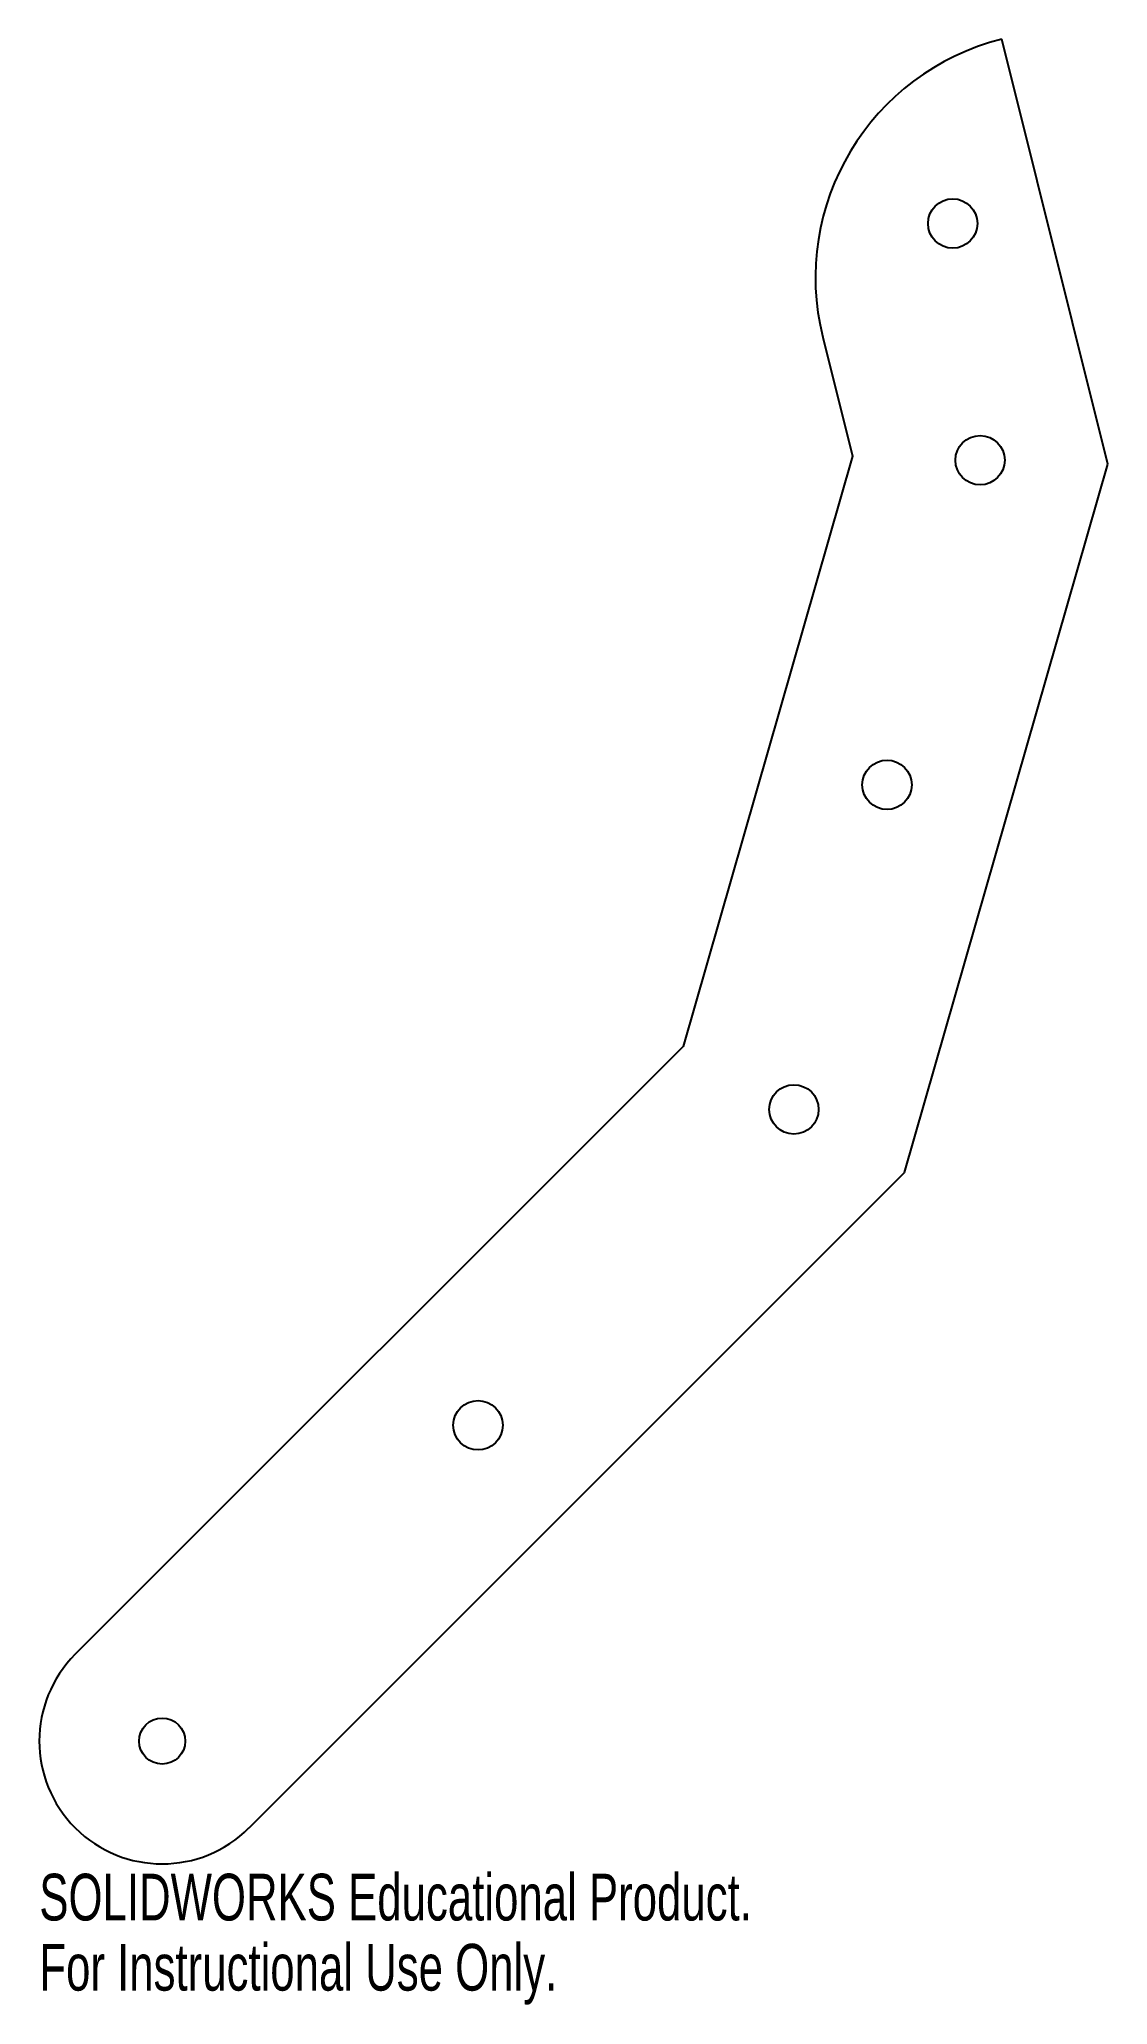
# Model space of a CAD drawing. Header units: inches. Extents: x -0.5 to 3.85, y -0.37 to 7.64.
import ezdxf

# ---------------------------------------------------------------- set-up
doc = ezdxf.new("R2010")
doc.units = ezdxf.units.IN
doc.header["$MEASUREMENT"] = 0
doc.styles.add('SLDTEXTSTYLE0', font='TXT', dxfattribs={"width": 0.7})

msp = doc.modelspace()

# ---------------------------------------------------------------- linework, layer by layer
at = {"color": 7, "linetype": 'Continuous', "lineweight": 25}
for p, q in [((3.8492, 5.906), (3.4178, 7.6361)), ((2.6895, 6.4238), (2.8104, 5.9387)), ((2.8104, 5.9387), (2.1213, 3.5355)), ((3.0223, 3.0223), (3.8492, 5.906)), ((2.1213, 3.5355), (-0.3536, 1.0607)), ((0.3536, 0.3536), (3.0223, 3.0223))]:
    msp.add_line(p, q, dxfattribs=at)
for centre, radius in [((3.2183, 6.8861), 0.1005), ((3.3298, 5.9224), 0.1005), ((2.9508, 4.6006), 0.1005), ((2.5718, 3.2789), 0.1005), ((1.2859, 1.993), 0.1005), ((0, 0.7071), 0.0938)]:
    msp.add_circle(centre, radius, dxfattribs=at)
for centre, radius, start, end in [((3.6597, 6.6658), 1, 104, 194), ((0, 0.7071), 0.5, 135, 315)]:
    msp.add_arc(centre, radius, start, end, dxfattribs=at)

# ---------------------------------------------------------------- texts
at = {"color": 7, "linetype": 'Continuous', "char_height": 0.1903, "attachment_point": 1, "style": 'SLDTEXTSTYLE0'}
for s, insert in [('SOLIDWORKS Educational Product.', (-0.5, 0.167)), ('For Instructional Use Only.', (-0.5, -0.1185))]:
    msp.add_mtext(s, dxfattribs=dict(at, insert=insert))

doc.saveas('drawing.dxf')
